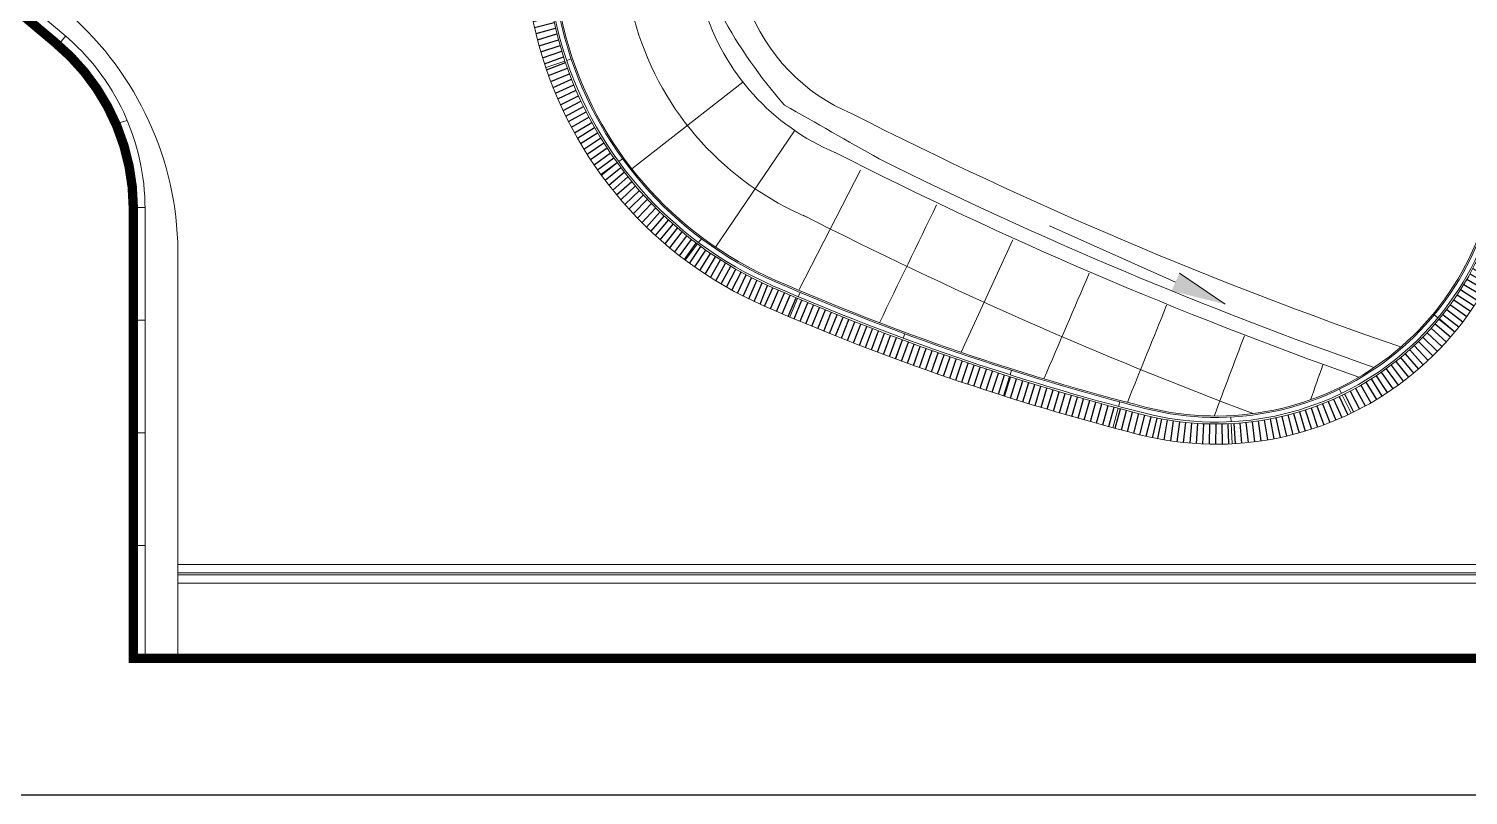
# Model space of a CAD drawing. Header units: millimetres. Extents: x 834140250 to 834644390, y 817877047 to 817987022.
# Drawn here: x 834440211 to 834455534, y 817877047 to 817885207 of the extents above; entities that cross this region are included whole.
import ezdxf

# ---------------------------------------------------------------- set-up
doc = ezdxf.new("R2010")
doc.units = ezdxf.units.MM
doc.header["$LTSCALE"] = 1000
doc.header["$MEASUREMENT"] = 0
for name, color, linetype in [('3B52X-MAGP-P-L001_XB$0$VPA060_Hatch_Drainage', 8, 'Continuous'), ('3B52X-MAGP-P-L001_XB$0$VPA520_Drainage bldg', 8, 'Continuous'), ('VPA040_Text', 3, 'Continuous'), ('VPA050_Marks', 1, 'Continuous')]:
    doc.layers.add(name, color=color, linetype=linetype)
doc.layers.add('VPAX', color=7, linetype='Continuous', lineweight=13)

# ---------------------------------------------------------------- blocks, each defined once
blk = doc.blocks.new('*U153')
at = {"layer": '3B52X-MAGP-P-L001_XB$0$VPA520_Drainage bldg'}
blk.add_line((20.29518175125122, 105.6185036897659), (-20.29518222808838, -105.6185039281845), dxfattribs=at)
blk = doc.blocks.new('*U154')
at = {"layer": '3B52X-MAGP-P-L001_XB$0$VPA060_Hatch_Drainage', "color": 0, "linetype": 'ByBlock', "lineweight": -2}
for p, rotation in [((834251057.1370635, 817912720.1621286), 94.79999999999902), ((834251063.48685, 817912786.7521464), 95.999999999999), ((834251029.7429178, 817912521.3940783), 91.19999999999904), ((834251040.2613963, 817912587.4539894), 92.39999999999904), ((834251049.3941134, 817912653.719695), 93.59999999999899), ((834251004.5677378, 817912390.0074401), 88.79999999999909), ((834251017.8432918, 817912455.5689374), 89.99999999999908), ((834250956.5467412, 817912195.1917299), 85.19999999999911), ((834250973.9127394, 817912259.7902776), 86.3999999999991), ((834250989.922079, 817912324.7383438), 87.5999999999991), ((834250917.7758301, 817912067.1563644), 82.79999999999916), ((834250937.8317018, 817912130.9710357), 83.99999999999918), ((834250849.6541108, 817911878.427436), 79.1999999999992), ((834250873.6773632, 817911940.8568649), 80.39999999999917), ((834250896.3879235, 817912003.7757072), 81.5999999999992), ((834250797.7122508, 817911755.1461254), 76.79999999999926), ((834250824.3287039, 817911816.5148038), 77.99999999999919), ((834250710.2361645, 817911574.5717324), 73.1999999999993), ((834250740.6534672, 817911634.1480528), 74.39999999999932), ((834250769.8164266, 817911694.348319), 75.59999999999931), ((834250645.6924416, 817911457.3951726), 70.79999999999936), ((834250678.5778605, 817911515.64549), 71.99999999999935), ((834250539.8203945, 817911286.9537259), 67.19999999999935), ((834250576.2984893, 817911343.0242071), 68.3999999999993), ((834250611.5943323, 817911399.8463306), 69.59999999999933), ((834250423.4551549, 817911123.4963673), 63.59999999999938), ((834250463.3819631, 817911177.1657276), 64.79999999999936), ((834250502.1760485, 817911231.6594814), 65.99999999999937), ((834250297.055963, 817910967.6681883), 59.9999999999994), ((834250340.2739118, 817911018.7246194), 61.19999999999942), ((834250382.413137, 817911070.6749414), 62.39999999999937), ((834250113.7829893, 817910772.8231872), 55.19999999999943), ((834250161.1216587, 817910820.0841715), 56.39999999999944), ((834250207.4601866, 817910868.326177), 57.59999999999942), ((834250252.7782474, 817910917.5280432), 58.79999999999944), ((834249965.9759135, 817910637.1314578), 51.59999999999943), ((834250016.1887127, 817910681.3267637), 52.79999999999946), ((834250065.4649427, 817910726.5639544), 53.99999999999945), ((834249756.2054834, 817910471.1497601), 46.79999999999942), ((834249809.9403471, 817910510.9883682), 47.99999999999946), ((834249862.829109, 817910551.9435769), 49.19999999999945), ((834249914.8485702, 817910593.9974222), 50.39999999999942), ((834249533.2817572, 817910323.3033209), 41.9999999999995), ((834249590.1617739, 817910358.5057917), 43.19999999999951), ((834249646.292091, 817910394.8917474), 44.39999999999947), ((834249701.6480879, 817910432.4452275), 45.59999999999949), ((834249177.6767621, 817910137.7691966), 34.79999999999959), ((834249238.5203024, 817910165.5651292), 35.99999999999957), ((834249298.7683847, 817910194.6291764), 37.19999999999955), ((834249358.394582, 817910224.9485902), 38.39999999999958), ((834249417.3727405, 817910256.5100712), 39.59999999999954), ((834249475.6769903, 817910289.2997756), 40.79999999999955), ((834248737.3708819, 817909979.65765), 26.39999999999965), ((834248801.622227, 817909998.2671883), 27.59999999999967), ((834248865.4697518, 817910018.2182239), 28.79999999999961), ((834248928.8854511, 817910039.5020056), 29.99999999999961), ((834248991.8415082, 817910062.1091976), 31.19999999999959), ((834249054.3103087, 817910086.0298836), 32.39999999999958), ((834249116.2644517, 817910111.2535713), 33.59999999999955), ((834247345.7570804, 817909907.8721424), 1.199999999999959), ((834247411.8169916, 817909897.3536639), 2.399999999999955), ((834247478.0826972, 817909888.2209468), 3.599999999999902), ((834247544.5251307, 817909880.4779967), 4.799999999999903), ((834247611.1151485, 817909874.1282102), 5.999999999999843), ((834247677.823542, 817909869.1743724), 7.199999999999878), ((834247744.6210505, 817909865.6186563), 8.399999999999865), ((834247811.4783745, 817909863.4626213), 9.599999999999905), ((834247878.3661882, 817909862.7072135), 10.79999999999985), ((834247945.2551523, 817909863.352764), 11.99999999999986), ((834248012.1159272, 817909865.3989897), 13.19999999999983), ((834248078.9191855, 817909868.844993), 14.39999999999988), ((834248145.6356251, 817909873.6892625), 15.59999999999985), ((834248212.235982, 817909879.9296732), 16.79999999999985), ((834248278.691043, 817909887.5634879), 17.99999999999982), ((834248344.9716587, 817909896.5873582), 19.19999999999978), ((834248411.0487564, 817909906.9973259), 20.39999999999977), ((834248476.8933523, 817909918.7888249), 21.59999999999973), ((834248542.4765649, 817909931.9566829), 22.79999999999972), ((834248607.7696271, 817909946.4951242), 23.99999999999965), ((834248672.7438995, 817909962.3977717), 25.19999999999968)]:
    blk.add_blockref('*U153', p, dxfattribs=dict(at, rotation=rotation))
blk.add_blockref('*U153', (834247279.9319396, 817909919.7717685), dxfattribs=at)
blk = doc.blocks.new('*U155')
at = {"layer": '3B52X-MAGP-P-L001_XB$0$VPA520_Drainage bldg'}
blk.add_line((-42.96032392978668, -98.54268395900726), (42.96032333374023, 98.54268383979797), dxfattribs=at)
blk = doc.blocks.new('*U156')
at = {"layer": '3B52X-MAGP-P-L001_XB$0$VPA060_Hatch_Drainage', "color": 0, "linetype": 'ByBlock', "lineweight": -2}
blk.add_blockref('*U155', (834243120.5557817, 817911322.4810694), dxfattribs=at)
for p, rotation in [((834243182.8346177, 817911295.4272016), 0.1499999999989812), ((834243245.1840672, 817911268.5364718), 0.2999999999980966), ((834243307.6037027, 817911241.8090645), 0.4499999999987356), ((834243370.0930963, 817911215.2451628), 0.5999999999993315), ((834243432.6518198, 817911188.8449489), 0.7499999999986822), ((834243495.2794445, 817911162.6086036), 0.89999999999761), ((834243557.975541, 817911136.5363067), 1.049999999996805), ((834243620.7396798, 817911110.628237), 1.199999999995707), ((834243683.5714306, 817911084.884572), 1.349999999995131), ((834243746.4703627, 817911059.3054882), 1.499999999994698), ((834243809.4360449, 817911033.891161), 1.649999999994558), ((834243872.4680461, 817911008.6417643), 1.799999999994049), ((834243935.5659338, 817910983.5574714), 1.949999999993603), ((834243998.7292757, 817910958.6384541), 2.099999999992567), ((834244061.957639, 817910933.8848833), 2.249999999991624), ((834244125.2505902, 817910909.2969286), 2.399999999991296), ((834244188.6076956, 817910884.8747586), 2.549999999990983), ((834244252.0285208, 817910860.6185405), 2.699999999990767), ((834244315.5126313, 817910836.5284407), 2.849999999990231), ((834244379.0595918, 817910812.6046244), 2.999999999989713), ((834244442.6689669, 817910788.8472552), 3.149999999989586), ((834244506.3403207, 817910765.2564964), 3.299999999988536), ((834244570.0732166, 817910741.8325094), 3.449999999987267), ((834244633.8672179, 817910718.5754548), 3.599999999986833), ((834244697.7218872, 817910695.485492), 3.749999999986991), ((834244761.6367872, 817910672.5627793), 3.899999999986909), ((834244825.6114795, 817910649.8074738), 4.049999999986262), ((834244889.6455258, 817910627.2197315), 4.199999999986109), ((834244953.7384871, 817910604.799707), 4.34999999998557), ((834245017.8899243, 817910582.5475543), 4.499999999984686), ((834245082.0993974, 817910560.4634255), 4.649999999983754), ((834245146.3664666, 817910538.5474724), 4.799999999982722), ((834245210.6906914, 817910516.7998449), 4.949999999982174), ((834245275.0716308, 817910495.2206922), 5.09999999998164), ((834245339.5088435, 817910473.8101622), 5.249999999981066), ((834245404.0018882, 817910452.5684016), 5.399999999980678), ((834245468.5503224, 817910431.4955559), 5.549999999980102), ((834245533.1537039, 817910410.5917697), 5.699999999979473), ((834245597.8115901, 817910389.8571862), 5.849999999978899), ((834245662.5235375, 817910369.2919475), 5.999999999977997), ((834245727.2891028, 817910348.8961946), 6.149999999977465), ((834245792.1078421, 817910328.6700672), 6.299999999977326), ((834245856.979311, 817910308.613704), 6.449999999976745), ((834245921.9030651, 817910288.7272425), 6.599999999975803), ((834245986.8786591, 817910269.0108188), 6.749999999975214)]:
    blk.add_blockref('*U155', p, dxfattribs=dict(at, rotation=rotation))
for p, xscale, yscale, zscale, rotation in [((834246051.905648, 817910249.4645684), 1.000000000001014, 1.000000000001014, 1.000000000001014, 6.899999999974687), ((834246116.983586, 817910230.0886248), 1.000000000001037, 1.000000000001037, 1.000000000001037, 7.04999999997413), ((834246182.1120268, 817910210.8831213), 1.000000000001043, 1.000000000001043, 1.000000000001043, 7.199999999973993), ((834246247.2905245, 817910191.8481891), 1.000000000001049, 1.000000000001049, 1.000000000001049, 7.349999999973817), ((834246312.5186319, 817910172.983959), 1.000000000001056, 1.000000000001056, 1.000000000001056, 7.499999999973647), ((834246377.7959023, 817910154.29056), 1.000000000001078, 1.000000000001078, 1.000000000001078, 7.649999999973077), ((834246443.121888, 817910135.7681204), 1.000000000001085, 1.000000000001085, 1.000000000001085, 7.799999999973009), ((834246508.4961416, 817910117.4167671), 1.000000000001091, 1.000000000001091, 1.000000000001091, 7.949999999972827), ((834246573.9182147, 817910099.2366259), 1.000000000001113, 1.000000000001113, 1.000000000001113, 8.099999999972248), ((834246639.3876591, 817910081.2278214), 1.000000000001151, 1.000000000001151, 1.000000000001151, 8.249999999971307), ((834246704.904026, 817910063.3904771), 1.000000000001188, 1.000000000001188, 1.000000000001188, 8.3999999999703), ((834246770.4668664, 817910045.724715), 1.00000000000121, 1.00000000000121, 1.00000000000121, 8.549999999969819), ((834246836.0757309, 817910028.2306565), 1.000000000001233, 1.000000000001233, 1.000000000001233, 8.699999999969291), ((834246901.7301699, 817910010.9084213), 1.000000000001239, 1.000000000001239, 1.000000000001239, 8.849999999969125), ((834246967.4297333, 817909993.7581282), 1.000000000001245, 1.000000000001245, 1.000000000001245, 8.999999999968919), ((834247033.1739709, 817909976.7798947), 1.000000000001267, 1.000000000001267, 1.000000000001267, 9.149999999968408), ((834247098.962432, 817909959.9738373), 1.000000000001305, 1.000000000001305, 1.000000000001305, 9.299999999967422), ((834247164.7946658, 817909943.340071), 1.000000000001343, 1.000000000001343, 1.000000000001343, 9.449999999966543), ((834247230.6702211, 817909926.8787099), 1.00000000000138, 1.00000000000138, 1.00000000000138, 9.599999999965576)]:
    blk.add_blockref('*U155', p, dxfattribs=dict(at, xscale=xscale, yscale=yscale, zscale=zscale, rotation=rotation))
blk = doc.blocks.new('*U157')
at = {"layer": '3B52X-MAGP-P-L001_XB$0$VPA520_Drainage bldg'}
blk.add_line((-89.34540474414825, 59.91562592983246), (89.34540402889252, -59.91562628746033), dxfattribs=at)
blk = doc.blocks.new('*U158')
at = {"layer": '3B52X-MAGP-P-L001_XB$0$VPA060_Hatch_Drainage', "color": 0, "linetype": 'ByBlock', "lineweight": -2}
blk.add_blockref('*U157', (834241426.3301533, 817917556.9925019), dxfattribs=at)
for p, rotation in [((834241315.2418096, 817917396.494604), 2.699999999998734), ((834241351.4293351, 817917450.5733842), 1.799999999998909), ((834241388.4618287, 817917504.077084), 0.8999999999996349), ((834241211.8372742, 817917230.9419012), 5.399999999998726), ((834241245.4371675, 817917286.6653131), 4.49999999999863), ((834241279.9081811, 817917341.8540864), 3.599999999998584), ((834241116.346131, 817917060.701962), 8.09999999999884), ((834241147.283792, 817917117.9462856), 7.199999999998813), ((834241179.1167912, 817917174.6975995), 6.299999999998831), ((834241057.1871337, 817916944.7909002), 9.899999999997872), ((834241086.3114412, 817917002.9787527), 8.999999999998357), ((834240975.3472294, 817916767.5836052), 12.59999999999611), ((834241001.6981822, 817916827.0788046), 11.69999999999684), ((834241028.9803941, 817916886.1527616), 10.79999999999734), ((834240901.9457843, 817916586.717845), 15.29999999999482), ((834240925.4648767, 817916647.3882972), 14.39999999999533), ((834240949.9340374, 817916707.6818428), 13.4999999999956), ((834240857.7807816, 817916464.3061882), 17.09999999999487), ((834240879.3825637, 817916525.6854558), 16.19999999999487), ((834240798.7961727, 817916278.2389657), 19.79999999999392), ((834240817.4826148, 817916340.567678), 18.89999999999415), ((834240837.1457682, 817916402.5951868), 17.99999999999466), ((834240764.3716239, 817916152.7395171), 21.59999999999291), ((834240781.091053, 817916215.6244291), 20.69999999999342), ((834240733.9060944, 817916026.2206936), 23.39999999999215), ((834240748.6420107, 817916089.5997456), 22.49999999999265), ((834240695.6956546, 817915834.804504), 26.09999999998986), ((834240707.4296501, 817915898.8073541), 25.19999999999091), ((834240720.1675109, 817915962.6179987), 24.29999999999167), ((834240675.2505927, 817915706.2853979), 27.89999999998885), ((834240684.9684199, 817915770.6252402), 26.9999999999891), ((834240652.1762842, 817915512.461324), 30.59999999998815), ((834240658.8525019, 817915577.1875134), 29.69999999998866), ((834240666.5445707, 817915641.8008521), 28.79999999998862), ((834240641.8777404, 817915382.7342983), 32.39999999998714), ((834240646.517565, 817915447.6382543), 31.49999999998765), ((834240635.6591026, 817915252.7478001), 34.1999999999864), ((834240638.2579552, 817915317.7654703), 33.29999999998662), ((834240633.526508, 817915122.6301101), 35.99999999998511), ((834240634.0818238, 817915187.69733), 35.09999999998588), ((834240633.9932921, 817915057.5621951), 36.89999999998436), ((834240635.482061, 817914992.5096391), 37.79999999998387), ((834240637.9924474, 817914927.4884931), 38.69999999998309), ((834240641.523832, 817914862.5148), 39.59999999998233), ((834240646.0753431, 817914797.6045911), 40.49999999998182), ((834240651.6458582, 817914732.7738822), 41.39999999998103), ((834240658.2340024, 817914668.038669), 42.29999999998054), ((834240665.8381504, 817914603.4149241), 43.19999999998004), ((834240674.456426, 817914538.9185925), 44.09999999997954), ((834240684.0867027, 817914474.5655875), 44.99999999997929), ((834240694.7266045, 817914410.3717875), 45.89999999997879), ((834240706.373506, 817914346.3530313), 46.7999999999783), ((834240719.0245336, 817914282.5251144), 47.69999999997779), ((834240732.6765658, 817914218.9037856), 48.59999999997755), ((834240747.3262341, 817914155.5047423), 49.49999999997705), ((834240762.9699241, 817914092.3436275), 50.39999999997682), ((834240779.6037759, 817914029.436025), 51.29999999997631), ((834240797.2236851, 817913966.7974565), 52.19999999997579), ((834240815.8253046, 817913904.443377), 53.0999999999753), ((834240835.4040446, 817913842.3891716), 53.99999999997531), ((834240855.9550742, 817913780.6501511), 54.89999999997534), ((834240877.473323, 817913719.2415488), 55.7999999999751), ((834240899.9534814, 817913658.1785163), 56.69999999997513), ((834240923.390003, 817913597.4761199), 57.59999999997462), ((834240947.7771051, 817913537.149337), 58.49999999997439), ((834240973.1087705, 817913477.2130526), 59.39999999997443), ((834240999.378749, 817913417.6820549), 60.29999999997445), ((834241026.5805589, 817913358.5710322), 61.19999999997447), ((834241054.7074887, 817913299.8945693), 62.09999999997424), ((834241083.7525983, 817913241.6671438), 62.99999999997373), ((834241113.7087213, 817913183.9031224), 63.89999999997323), ((834241144.5684665, 817913126.6167576), 64.79999999997271), ((834241176.3242197, 817913069.822184), 65.69999999997222), ((834241208.9681457, 817913013.5334145), 66.5999999999717), ((834241242.4921901, 817912957.7643378), 67.49999999997148), ((834241276.8880813, 817912902.528714), 68.39999999997123), ((834241312.1473325, 817912847.8401716), 69.29999999997098), ((834241348.2612443, 817912793.7122042), 70.19999999997103), ((834241385.2209059, 817912740.1581672), 71.09999999997106), ((834241423.0171982, 817912687.1912742), 71.99999999997081), ((834241461.6407954, 817912634.8245939), 72.89999999997032), ((834241501.0821677, 817912583.071047), 73.79999999996981), ((834241541.3315837, 817912531.943403), 74.69999999996932), ((834241582.3791124, 817912481.4542768), 75.5999999999688), ((834241624.2146258, 817912431.616126), 76.4999999999683), ((834241666.8278017, 817912382.4412471), 77.39999999996832), ((834241710.2081261, 817912333.9417735), 78.29999999996835), ((834241754.3448952, 817912286.1296718), 79.19999999996838), ((834241799.2272192, 817912239.0167388), 80.0999999999684), ((834241844.844024, 817912192.6145988), 80.99999999996817), ((834241891.1840543, 817912146.934701), 81.89999999996766), ((834241938.2358763, 817912101.988316), 82.79999999996768), ((834241985.9878808, 817912057.7865341), 83.69999999996772), ((834242034.4282857, 817912014.340261), 84.59999999996721), ((834242083.545139, 817911971.6602167), 85.4999999999667), ((834242133.3263218, 817911929.7569315), 86.3999999999662), ((834242183.7595516, 817911888.6407448), 87.29999999996623), ((834242234.8323845, 817911848.3218013), 88.19999999996598), ((834242286.532219, 817911808.8100489), 89.09999999996602), ((834242338.8462992, 817911770.1152368), 89.99999999996604), ((834242391.7617171, 817911732.2469121), 90.89999999996553), ((834242445.2654169, 817911695.2144185), 91.79999999996502), ((834242499.344197, 817911659.026893), 92.69999999996479), ((834242553.9847146, 817911623.6932645), 93.59999999996481), ((834242609.1734879, 817911589.2222509), 94.49999999996484), ((834242664.8968998, 817911555.6223576), 95.39999999996486), ((834242721.1412015, 817911522.9018747), 96.29999999996461), ((834242777.8925154, 817911491.0688754), 97.1999999999644), ((834242835.136839, 817911460.1312144), 98.0999999999639), ((834242892.8600483, 817911430.0965246), 98.9999999999634), ((834242951.0479008, 817911400.9722171), 99.89999999996289), ((834243009.6860394, 817911372.7654775), 100.7999999999621), ((834243068.7599964, 817911345.4832656), 101.6999999999616)]:
    blk.add_blockref('*U157', p, dxfattribs=dict(at, rotation=rotation))
blk = doc.blocks.new('GFA_1F')
at = {"layer": 'VPAX', "ltscale": 500}
h = blk.add_hatch(color=253, dxfattribs=at)
h.dxf.hatch_style = 1
h.paths.add_polyline_path([(13955.02696275711, -21276.71649467945), (13383.12657427788, -21133.59885323048), (13466.4895503521, -20946.74087393284)])
at = {"layer": 'VPAX', "color": 253, "ltscale": 500}
for p, q in [((6925.766529679298, -18686.37017214298), (6721.958305239677, -18754.83410549164)), ((8820.397540807724, -18910.14036417007), (7638.522002696991, -19833.82340216637)), ((8528.724630236626, -20667.19529414177), (9371.21781873703, -19428.87521147728)), ((7482.569845557213, -19767.99626743793), (7308.42963373661, -19894.09381580353)), ((9418.677493095398, -21120.07112324238), (10072.50151717663, -19846.90277647972)), ((12085.68070459366, -20442.74479103088), (13424.80806231499, -21040.16986382008)), ((8336.443714022636, -20634.50891828537), (8207.801452755928, -20806.77757155895)), ((11692.4245980978, -20589.3240121603), (11144.32249951363, -21787.31364321709)), ((13955.02696323395, -21276.71649420261), (13466.4895503521, -20946.74087393284)), ((9402.495460629463, -21213.73674631119), (9318.774701833725, -21411.7667555809)), ((16180.710678339, -21387.57935154438), (16219.24564993382, -21419.43929469585)), ((16234.03750753403, -21431.66890633106), (16400.36001586914, -21569.18102669716)), ((10521.29350626469, -21656.30446958542), (10446.88560605049, -21858.01873421669)), ((11659.48771381378, -22046.29060423374), (11594.55424630642, -22251.2511497736)), ((15200.1418223381, -22242.81258869171), (15294.12245953083, -22437.08602440357)), ((12814.60837543011, -22382.84894001484), (12759.29031634331, -22590.61073446274)), ((14019.09125506878, -22546.70499801636), (14030.40999805927, -22761.86814987659)), ((2657.051896810532, -25046.24394392967), (2457.051896929741, -25046.24394381046))]:
    blk.add_line(p, q, dxfattribs=at)
for points in [[(2457.051896929741, -25046.24331796169), (2457.027939558029, -20260.67546820641, 0.2216933494231874), (1590.787894248962, -18403.0298345089), (-13096.47019803524, -6078.956970572472), (-12967.91267597675, -5925.74808204174), (1719.047433137894, -18249.57119166851, -0.2121589479348903), (2807.051896929741, -20794.59185576439), (2807.051896929741, -25046.24231672287)], [(15292.76734626293, -7732.485160946846, 0.1057508932513776), (7311.678952813148, -14904.38259637356, 0.4792719776793941), (9052.289662122726, -21297.35233879089, 0.04057048547344649), (13044.06871414185, -22664.71469497681, 0.4891492366213346), (17157.05189657211, -19466.4247853756), (17157.05189716816, -10490.82275116444), (15495.75443172455, -7615.270371198654), (15309.58971703053, -7722.823609113693), (16939.36954510212, -10543.8218716383), (16942.05189681053, -19466.4247853756, -0.488795922140196), (13097.03580021858, -22456.34126150608, -0.04057026688731129), (9138.210309386253, -21100.26697087288, -0.4798824279725447), (7490.369761705399, -15024.21384859085, -0.1056711409387825), (15399.84441244602, -7918.924164295197)], [(15348.87165558338, -7971.37250649929, 0.1051561957352434), (7501.837751746178, -15042.45732665062, 0.4792719777032884), (9146.202927827835, -21081.93344819546, 0.04057048547393158), (13101.96297109127, -22436.95768630505, 0.4891492366246736), (16922.05189692974, -19466.4247853756), (16922.05189299583, -10571.25348222256), (16872.05189299583, -10571.25348222256), (16872.05189681053, -19466.4247853756, -0.4891492366063562), (13114.28089809418, -22388.49874830246, -0.04057048547277459), (9166.184473752975, -21036.09964156151, -0.4792719776902147), (7542.297070741653, -15071.8349288702, -0.1051562830957153), (15373.88291418552, -8014.667274594307)], [(13117.9762762785, -22373.96106684208, 0.4891492366358117), (16857.05189704895, -19466.4247853756), (16857.05189728737, -10571.25348246098), (15385.99728167057, -8024.993897557259, 0.1051043985721122), (7554.434866547585, -15080.64820945263, 0.4792719776667974), (9172.178937673569, -21022.34949946404, 0.04057048547216079), (13117.97625160217, -22373.96116411686, 1.000485438564128)]]:
    blk.add_lwpolyline(points, format="xyb", close=True, dxfattribs=at)
for points in [[(-13176.81864929199, -6174.712525963783), (1510.43944311142, -18498.785389781, -0.2216933494237365), (2332.027939677238, -20260.67609381676), (2332.051896929741, -25046.24394369125)], [(13117.97627615929, -22373.96106684208, 0.4891492366358117), (16857.05189692974, -19466.4247853756), (16857.05189716816, -10571.25348246098), (15385.99728155136, -8024.993897557259, 0.1051043985721122), (7554.434866428375, -15080.64820945263, 0.4792719776667974), (9172.17893755436, -21022.34949946404, 0.04057048547216079), (13117.97625148296, -22373.96116411686)], [(8592.09918320179, -18195.10960412025, 0.05534442212519593), (9262.501262426376, -19155.04335272312, 0.0006353654475550399), (10272.60620510578, -19728.74795007706, 0.03117000944532089), (15540.15831887722, -21949.8000638485, 0.03117000944532089)]]:
    blk.add_lwpolyline(points, format="xyb", dxfattribs=at)
for points in [[(1531.174711227417, -18516.3060759306), (1611.528548598289, -18420.54410159588)], [(6992.12239575386, -18664.07968986034), (6944.725186944008, -18680.00151717663)], [(2266.972163081169, -19319.57001316547), (2145.809480905533, -19354.0569716692)], [(7539.265647053719, -19726.94198429585), (7498.768100857735, -19756.26686704159)], [(2332.051892280579, -20246.24394357204), (2457.051892399788, -20246.24394345284)], [(8378.326649904251, -20578.42224133015), (8348.409948706627, -20618.48457992077)], [(9429.753321886063, -21149.26200199127), (9410.283388495445, -21195.31546759605)], [(2332.051893472672, -21446.24394357204), (2457.051893591881, -21446.24394345284)], [(10545.51914179325, -21590.63057911396), (10528.21501266956, -21637.54078173637)], [(11680.62867462635, -21979.55979430676), (11665.52789771557, -22027.2249443531)], [(15170.01181995869, -22180.52891767025), (15191.78561627865, -22225.53893637657)], [(12832.61886572838, -22315.20571684837), (12819.75420796871, -22363.5223865509)], [(14015.43816161156, -22477.261677742), (14018.0647995472, -22527.19263780117)], [(2332.051894664764, -22646.24394357204), (2457.051894783974, -22646.24394345284)], [(2332.051895856857, -23846.24394357204), (2457.051895976067, -23846.24394345284)], [(2332.05189704895, -25046.24394357204), (2457.051897168159, -25046.24394345284)], [(19107.05189692974, -25046.24394404888), (2807.051896929741, -25046.24231672287)]]:
    blk.add_lwpolyline(points, dxfattribs=at)
for points in [[(2807.051346302032, -24136.24394392967), (19107.05189704895, -24136.24394392967), (19107.05189704895, -24046.24394392967), (2807.050895810127, -24046.24394392967), (2807.05189704895, -24136.24394392967)], [(2807.051446437836, -24156.24394392967), (19107.05189704895, -24156.24394392967), (19107.05189704895, -24246.24394392967), (2807.05189704895, -24246.24394392967), (2807.05189704895, -24156.24394392967)]]:
    blk.add_lwpolyline(points, close=True, dxfattribs=at)
for centre, radius, start, end in [((10750.74845147133, -17401.46903574467), 3199.968125376571, 146.2059513511118, 247.3534116738646), ((10750.74845147133, -17401.46903574467), 2449.968125376571, 146.2059513511118, 247.3534116738646), ((10750.83048260212, -17401.55270075798), 1999.968126090932, 200.1835951938643, 247.492933601164), ((30715.54009878635, 21414.53180480003), 45642.99633312212, 242.9875927300749, 250.9588241701141), ((30703.00805258751, 21368.32269442081), 46045.17415474365, 243.0046101302873, 250.5604107237972), ((-4352020.141556263, 2095936.249788523), 4849023.732963311, 334.1085789184663, 334.1250685571033), ((30703.00806593895, 21368.32272398472), 46795.17418717315, 243.0046101302873, 249.4189243538996), ((-2726881.641556263, 1157067.749788523), 2981941.04691907, 336.7074368340917, 336.7309557957847), ((-2527897.391556263, 1003769.124788523), 2740178.569469234, 338.008993215569, 338.032328149472), ((-2527329.141556263, 937100.8747885227), 2716301.400440346, 339.3130091839007, 339.3322902774177), ((-2493980.141556263, 860023.6247885227), 2659469.682013518, 340.6241239087739, 340.6326306999193)]:
    blk.add_arc(centre, radius, start, end, dxfattribs=at)
for name in ['*U158', '*U154', '*U156']:
    blk.add_blockref(name, (-834234025.3057957, -817932521.2907242), dxfattribs=at)

msp = doc.modelspace()

# ---------------------------------------------------------------- linework, layer by layer
at = {"layer": 'VPA040_Text', "color": 2, "ltscale": 500, "const_width": 100}
msp.add_lwpolyline([(834440004.9085743, 817914286.4035056), (834455524.97398, 817901263.5223395, 0.4142138681012147), (834455982.8426485, 817901303.5888646), (834461671.5203793, 817908083.0721642), (834461920.4848207, 817907874.1661932), (834461727.6239487, 817907644.3707265), (834462876.6929046, 817906680.1911455), (834463069.5268966, 817906910.0026437), (834463222.7361019, 817906781.4454991), (834458144.7285839, 817900729.6815293), (834461331.4725255, 817898055.6858586), (834462681.3265042, 817899664.3791866), (834463045.1975963, 817899359.0550827), (834459205.9226693, 817894783.5853682, 0.1763271853086564), (834458574.242652, 817893050.2297367), (834458574.2426527, 817880391.5852574, 0.02066140124933939), (834460008.8174837, 817880057.6542647), (834459687.3102316, 817878285.6311598, -0.019734031264854), (834458574.2445784, 817878538.472781), (834457081.5285053, 817878504.0145515), (834441324.2426523, 817878504.4410237), (834441324.2186425, 817883300.4864618, 0.2225230532940946), (834440488.7945299, 817885063.5090815), (834430944.560803, 817893072.0720919)], format="xyb", dxfattribs=at)
at = {"layer": 'VPA050_Marks', "ltscale": 500}
msp.add_lwpolyline([(834351165.4216101, 817987021.7207087), (834490298.8342135, 817987021.7207087), (834490298.8342135, 817877046.9287931), (834351165.4216101, 817877046.9287931)], close=True, dxfattribs=at)

# ---------------------------------------------------------------- block references
msp.add_blockref('GFA_1F', (834438992.191881, 817903550.3389019))

doc.saveas('drawing.dxf')
